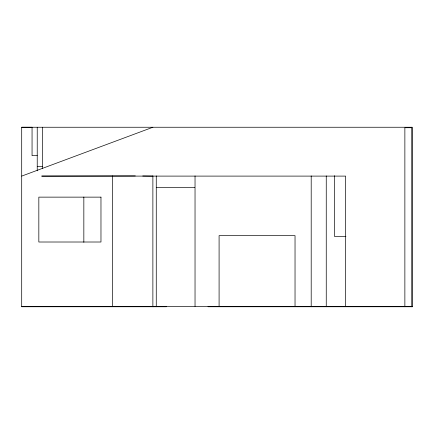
<?xml version="1.0" encoding="UTF-8"?>
<svg xmlns="http://www.w3.org/2000/svg" width="434" height="434" viewBox="0 0 434 434"><rect width="100%" height="100%" fill="white"/><g stroke="black" fill="none" stroke-linecap="round" stroke-linejoin="round"><path stroke-width="0.65" d="M21.7 176.101L152.876 127.249M156.267 306.404L152.876 306.751L152.876 175.911M166.45 306.751L21.7 306.751L21.7 127.249L412.3 127.249L412.3 306.751L208.108 306.751L208.108 306.404M21.7 127.249L32.056 127.249L32.056 155.665L37.232 155.665M411.774 127.726L404.868 127.726L404.868 306.751M37.232 166.667L42.646 166.667M135.31 175.911L41.664 176.101L345.638 176.101L345.638 306.404M156.267 187.379L194.757 187.379M345.931 236.449L334.5 236.449L334.5 175.667M21.7 306.404L412.3 306.404M142.743 175.987L152.876 176.101M409.598 306.626L412.3 306.751M411.774 127.249L411.774 306.404M326.254 175.927L326.254 306.751M311.2 175.927L311.2 306.751M297.393 306.404L297.393 306.751M295.033 306.404L295.033 235.64L219.089 235.64L219.089 306.404M195.034 175.927L195.034 306.404M156.267 175.911L156.267 306.751M112.428 175.911L112.428 306.404M83.838 197.063L83.838 242.286M42.413 127.249L42.413 168.463M37.232 127.249L37.232 170.828M100.97 197.134L38.832 197.134L38.832 242.009L100.97 242.009L100.97 197.134"/></g></svg>
